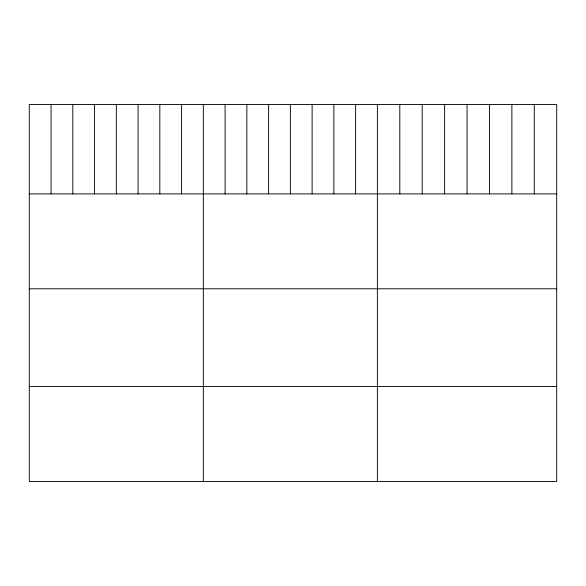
<?xml version="1.0" encoding="UTF-8"?>
<svg xmlns="http://www.w3.org/2000/svg" width="586" height="586" viewBox="0 0 586 586"><rect width="100%" height="100%" fill="white"/><g stroke="black" fill="none" stroke-linecap="round" stroke-linejoin="round"><path stroke-width="0.88" d="M556.7 193.893L556.7 481.45L29.3 481.45L29.3 104.55L556.7 104.55L556.7 193.893L29.3 193.893M29.3 288.788L556.7 288.788M29.3 386.555L556.7 386.555M534.285 104.55L534.285 193.893M511.871 104.55L511.871 193.893M489.457 104.55L489.457 193.893M467.042 104.55L467.042 193.893M444.627 104.55L444.627 193.893M422.213 104.55L422.213 193.893M399.798 104.55L399.798 193.893M377.384 104.55L377.384 481.45M355.629 104.55L355.629 193.893M333.874 104.55L333.874 193.893M312.118 104.55L312.118 193.893M290.363 104.55L290.363 193.893M268.608 104.55L268.608 193.893M246.853 104.55L246.853 193.893M225.097 104.55L225.097 193.893M203.342 104.55L203.342 481.45M181.587 104.55L181.587 193.893M159.832 104.55L159.832 193.893M138.076 104.55L138.076 193.893M116.321 104.55L116.321 193.893M94.566 104.55L94.566 193.893M72.811 104.55L72.811 193.893M51.055 104.55L51.055 193.893"/></g></svg>
